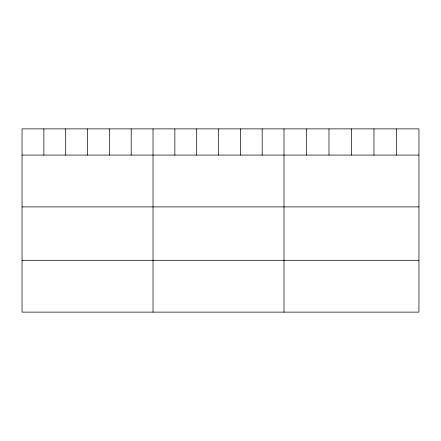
<?xml version="1.0" encoding="UTF-8"?>
<svg xmlns="http://www.w3.org/2000/svg" width="441" height="441" viewBox="0 0 441 441"><rect width="100%" height="100%" fill="white"/><g stroke="black" fill="none" stroke-linecap="round" stroke-linejoin="round"><path stroke-width="0.66" d="M418.95 155.078L418.95 312.123L22.05 312.123L22.05 128.877L418.95 128.877L418.95 155.078L22.05 155.078M22.05 206.901L418.95 206.901M22.05 260.295L418.95 260.295M396.459 128.877L396.459 155.078M373.968 128.877L373.968 155.078M351.477 128.877L351.477 155.078M328.986 128.877L328.986 155.078M306.495 128.877L306.495 155.078M284.004 128.877L284.004 312.123M262.175 128.877L262.175 155.078M240.345 128.877L240.345 155.078M218.516 128.877L218.516 155.078M196.686 128.877L196.686 155.078M174.857 128.877L174.857 155.078M153.027 128.877L153.027 312.123M131.197 128.877L131.197 155.078M109.368 128.877L109.368 155.078M87.539 128.877L87.539 155.078M65.709 128.877L65.709 155.078M43.88 128.877L43.88 155.078"/></g></svg>
